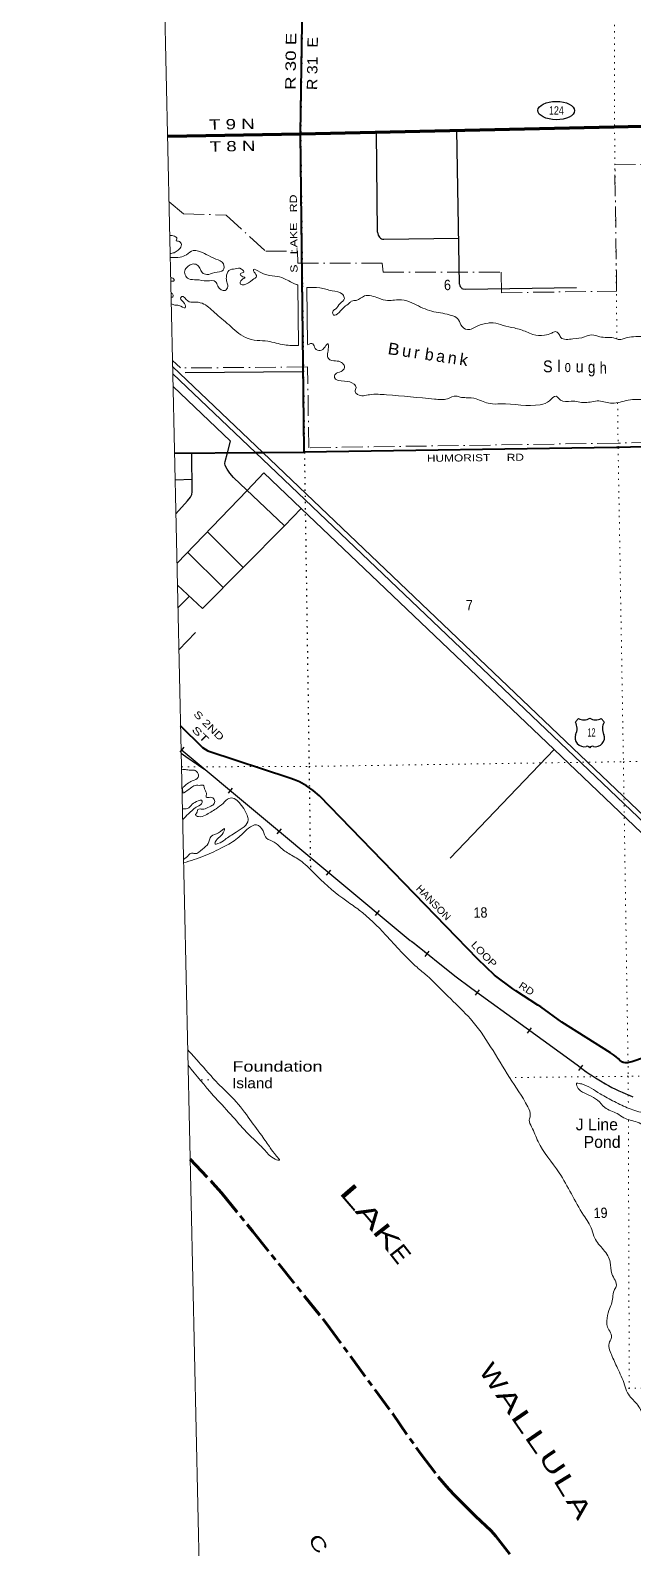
# Model space of a CAD drawing. Header units: feet. Extents: x 505285 to 763886, y -543582 to -353855.
# Drawn here: x 505285 to 515456, y -489985 to -464358 of the extents above; entities that cross this region are included whole.
import ezdxf
from ezdxf.enums import TextEntityAlignment as Align

# ---------------------------------------------------------------- set-up
doc = ezdxf.new("R2010")
doc.units = ezdxf.units.FT
doc.header["$LTSCALE"] = 70
for name, pattern in [('DOT_DASHED', [7.7, 5, -1.2, 0.3, -1.2]), ('DOTTED', [1.5, 0.3, -1.2]), ('LONG_DASH_SHORT_DASH', [9.9, 6, -1.2, 1.5, -1.2])]:
    doc.linetypes.add(name, pattern=pattern)
for name, color, linetype, lineweight in [('11', 7, 'LONG_DASH_SHORT_DASH', 60), ('16', 7, 'Continuous', 25), ('17', 7, 'Continuous', 25), ('20', 7, 'Continuous', 70), ('23', 7, 'Continuous', 70), ('26', 7, 'Continuous', 40), ('27', 7, 'Continuous', 13), ('29', 7, 'Continuous', 25), ('34', 7, 'Continuous', 25), ('39', 7, 'Continuous', 13), ('4', 7, 'Continuous', 13), ('42', 7, 'Continuous', 25), ('44', 7, 'DOT_DASHED', 13), ('6', 7, 'DOTTED', 25), ('7', 7, 'DOTTED', 13)]:
    doc.layers.add(name, color=color, linetype=linetype, lineweight=lineweight)
doc.layers.add('41', color=7, linetype='Continuous')

msp = doc.modelspace()

# ---------------------------------------------------------------- linework, layer by layer
at = {"layer": '11'}
msp.add_lwpolyline([(507984.74, -483423.67), (508363.79, -483824.45), (508511.47, -483991.89), (509045.03, -484646.98), (510282.8, -486193.87), (511404.95, -487726.74), (511871.63, -488395.64), (512173.71, -488790.73), (512350.69, -488995.45), (512452.89, -489104.49), (512614.77, -489267.22), (512803.71, -489451.6), (513069.11, -489702.49), (513144.6, -489791.38), (513383.48, -490092.22)], dxfattribs=at)
at = {"layer": '16'}
for p, q in [((514488.58, -476039.67), (514539.89, -475980.91)), ((514731.65, -475974.94), (514731.37, -475975.14)), ((514923.74, -475980.82), (514975.13, -476039.67))]:
    msp.add_line(p, q, dxfattribs=at)
for centre, radius, start, end in [((514295.6, -476150.3), 222.05, 332.97043, 29.75871), ((514630.97, -475823.25), 182.07, 239.97227, 303.45418), ((514832.75, -475823.75), 181.52, 236.33975, 300.08743), ((514832.74, -475823.25), 182.07, 236.54582, 236.59441), ((515168.1, -476150.3), 222.05, 150.24129, 207.02957), ((514634.79, -476305.2), 151.42, 159.09177, 283.81923), ((514828.91, -476305.2), 151.42, 256.18077, 20.90823)]:
    msp.add_arc(centre, radius, start, end, dxfattribs=at)
for centre, major_axis, start_param, end_param in [((514690.13, -476504.02), (-19.56, 51.67), 4.95877769, 6.28318531), ((514773.58, -476504.02), (19.56, 51.67), 0, 1.32637542)]:
    msp.add_ellipse(centre, major_axis=major_axis, ratio=0.929097, start_param=start_param, end_param=end_param, dxfattribs=at)
at = {"layer": '17'}
msp.add_ellipse((514165.25, -465712.25), major_axis=(-309.24, 1), ratio=0.500121, dxfattribs=at)
at = {"layer": '20', "lineweight": 35}
for p, q in [((509208.76, -471489.31), (507689.98, -470041.23)), ((509086.5, -471490.19), (507692.62, -470161.2)), ((517269.86, -479292.64), (509086.5, -471490.19)), ((517328.52, -479231.12), (509208.76, -471489.31))]:
    msp.add_line(p, q, dxfattribs=at)
at = {"layer": '23'}
msp.add_line((507604.27, -466147.37), (509849.07, -466104.82), dxfattribs=at)
msp.add_lwpolyline([(509849.07, -466104.82), (509849.72, -466104.81), (515143.03, -465984.84), (521070.86, -465844.14), (521224.56, -465843.45), (521286.38, -465841.44), (521414.96, -465827.27), (521541.35, -465799.73), (521664.18, -465759.14), (521782.08, -465705.92), (521893.78, -465640.68), (523280.62, -464697.35), (523353.55, -464649.58), (523381.18, -464633.82), (523517.16, -464567.29), (523659.35, -464515.34), (523806.19, -464478.55), (523956.07, -464457.3), (524106.17, -464455), (531530.13, -464330.84)], dxfattribs=at)
at = {"layer": '26'}
for points in [[(509849.07, -466104.82), (509848.95, -466094.64), (509919.88, -461263.48), (509920.3, -461235.3)], [(509911.55, -471484.26), (509911.26, -471459.06), (509849.07, -466104.82)], [(520483.48, -471243.94), (515235.45, -471404.38), (515222.14, -471404.97), (515185.45, -471405.52), (509911.55, -471484.26)], [(507722.09, -471499.96), (509086.5, -471490.19), (509208.76, -471489.31)], [(509208.76, -471489.31), (509909.42, -471484.29), (509911.55, -471484.26)], [(515654.83, -481704.77), (515444.52, -481779.51), (515412.84, -481787.53), (515371.96, -481793.88), (515355.65, -481794.69), (515330.7, -481795.93), (515305.65, -481792.1), (515297.32, -481790.04), (515283.4, -481785), (515270.08, -481778.54), (515257.51, -481770.72), (515245.82, -481761.63), (515216.79, -481730.73), (515176.02, -481694.73), (515131.71, -481663.19), (515083.21, -481628.97), (514260.14, -481112.14), (513903.14, -480852.87), (513855.51, -480821.81), (513482.42, -480581.19), (513431.87, -480547.25), (513124.85, -480312.97), (512844, -480047.89), (510167.14, -477286.26), (510062.49, -477196.48), (509949.03, -477118.13), (509828, -477052.07), (509744.44, -477015.5), (509665.36, -476987.56), (508296.67, -476537.5), (508285.74, -476532.05), (508241.47, -476506.3), (508200.13, -476476.06), (507823.39, -476102.15)]]:
    msp.add_lwpolyline(points, dxfattribs=at)
at = {"layer": '29'}
for p, q in [((511150.15, -467768.01), (511132.98, -466080.47)), ((512532.1, -468644.18), (512485.89, -466042.2)), ((511253.43, -467886.65), (512518.27, -467866.04)), ((512635.04, -468728.38), (514506.93, -468698.99)), ((507898.47, -470137.03), (509887, -470120.6)), ((507731.94, -471947.72), (508017.71, -471939.86)), ((508718.01, -471909.56), (509575.95, -472729.24)), ((509229.58, -471833.86), (508946.69, -472128.04)), ((509859.46, -472434.42), (509229.58, -471833.86)), ((508946.69, -472128.04), (507763.01, -473358.93)), ((509859.46, -472434.42), (509575.95, -472729.24)), ((514130.69, -476506.84), (509859.46, -472434.42)), ((509575.95, -472729.24), (508194.48, -474120.48)), ((508275.1, -472829.38), (508881.39, -473427.85)), ((507941.53, -473172.72), (508543.89, -473767.31)), ((507771.16, -473729.11), (508194.48, -474120.48)), ((507972.67, -473915.41), (507779.49, -474107.76)), ((508075.4, -474530.44), (507795.13, -474818.25)), ((514130.69, -476506.84), (512375.58, -478338.73))]:
    msp.add_line(p, q, dxfattribs=at)
for points in [[(511150.15, -467768.01), (511157.73, -467814.53), (511167.79, -467833.53), (511182.31, -467852.54), (511195.72, -467865.95), (511216.95, -467878.25), (511232.6, -467883.84), (511253.43, -467886.65)], [(512532.1, -468644.18), (512536.03, -468665.82), (512543.85, -468682.59), (512567.32, -468709.42), (512574.02, -468716.13), (512589.67, -468722.83), (512635.04, -468728.38)], [(508612.06, -471493.58), (508664.87, -471295.44), (507697.28, -470372.89)], [(507744.63, -472524.3), (507937.97, -472302.42), (507987.14, -472239.82), (508009.49, -472195.1), (508020.66, -472152.62), (508011.57, -471497.89)], [(508718.01, -471909.56), (508653.1, -471835.15), (508609.52, -471771.43), (508577.12, -471705.47), (508570.41, -471671.93), (508573.76, -471637.27), (508612.06, -471493.58)], [(516956.94, -479547.72), (516897.33, -479482.74), (516831.06, -479426.91), (516785.72, -479353.63), (516771.77, -479287.32), (516764.8, -479137.27), (516736.89, -479025.6), (516706.11, -478962.39), (514130.69, -476506.84)]]:
    msp.add_lwpolyline(points, dxfattribs=at)
at = {"layer": '34'}
for p, q in [((507813.57, -476548.11), (507884.43, -476463.18)), ((508629.68, -477241.77), (508700.55, -477156.84)), ((509454.62, -477926.7), (509525.48, -477841.77)), ((510286.63, -478624.34), (510357.49, -478539.41)), ((511111.56, -479309.27), (511182.43, -479224.34)), ((511951.23, -479999.13), (512020.3, -479912.73)), ((512802.5, -480655.12), (512867.26, -480565.44)), ((513680.9, -481292.96), (513746.04, -481203.56)), ((514547.45, -481923.61), (514613.32, -481834.75))]:
    msp.add_line(p, q, dxfattribs=at)
at = {"layer": '34', "lineweight": 13}
msp.add_line((507831.1, -476502.35), (511701.12, -479731.52), dxfattribs=at)
at = {"layer": '34'}
for points in [[(507832.19, -476501.84), (511701.78, -479730.65), (511736.12, -479753.9), (512450.71, -480325.23), (512741.32, -480543.6), (513660.44, -481207.27), (514517.84, -481831.96), (514567.66, -481870.63), (514618.85, -481908.59), (514670.66, -481946), (514722.87, -481982.39), (514776.15, -482018.01), (514829.96, -482052.28), (514884.04, -482085.87), (514939.2, -482118.7), (514994.41, -482150.37), (515050.36, -482181.13), (515107.19, -482210.69), (515163.93, -482239.42), (515221.42, -482267.26), (515279.78, -482293.87), (515338.06, -482319.67), (515396.74, -482344.44), (515456.3, -482367.98)], [(508253.63, -476859.99), (508216.51, -476835.51), (508083.6, -476747.39), (507952.31, -476657.04), (507833.73, -476571.44)]]:
    msp.add_lwpolyline(points, dxfattribs=at)
at = {"layer": '34', "lineweight": 13}
msp.add_lwpolyline([(512450.04, -480326.09), (512740.67, -480544.48), (513659.8, -481208.16), (514517.18, -481832.83)], dxfattribs=at)
for centre, radius, start, end in [((513226.74, -469173.14), 9154.19, 233.89269, 237.09869), ((479571.7, -520970.66), 52277.78, 51.02981, 52.07785), ((516781.99, -478957.45), 3660.21, 231.77395, 248.75851)]:
    msp.add_arc(centre, radius, start, end, dxfattribs=at)
at = {"layer": '39'}
for p, q in [((509804.85, -468659.93), (509814.52, -469678.52)), ((509956.18, -468699.8), (509967.83, -469660.11))]:
    msp.add_line(p, q, dxfattribs=at)
msp.add_lwpolyline([(507656.81, -468536.1), (507664.47, -468536.1), (507676.54, -468537.14), (507686.82, -468541.02), (507694.27, -468545.34), (507702.62, -468552.35), (507709.92, -468560.85), (507713.49, -468568.15), (507713.94, -468575.91), (507712.3, -468583.81), (507707.09, -468589.92), (507701.13, -468592.9), (507693.97, -468594.84), (507686.38, -468595.29), (507673.56, -468594.24), (507664.47, -468593.05), (507658.09, -468592.61)], dxfattribs=at)
for points in [[(507641.23, -467822.03), (507717.98, -467835.36), (507761.14, -467878.54), (507749.76, -467906.95), (507802.39, -467925.79), (507834.17, -467997.38), (507781.63, -468068.96), (507714.4, -468112.75), (507647.7, -468126.88)], [(507649.56, -468196.95), (507814.49, -468186.74), (507919.98, -468148.06), (508036.72, -468074.96), (508123.32, -468086.97), (508257.09, -468142.07), (508417.51, -468220.65), (508545.92, -468304), (508542.29, -468406.58), (508398.77, -468450.17), (508262.99, -468481.53), (508185.96, -468449.2), (508148.11, -468375.75), (508096.55, -468316.68), (508018.02, -468306.49), (507952.56, -468340.2), (507901.71, -468397.67), (507897.79, -468488.19), (507961.58, -468555), (508090.41, -468570.03), (508269.49, -468587.88), (508414.36, -468602.52), (508452.21, -468675.98), (508574.41, -468751.44), (508621.02, -468684.02), (508603.14, -468606.08), (508595.3, -468527.9), (508638.83, -468414.33), (508742.5, -468383.74), (508853.04, -468389.15), (508888.45, -468444.57), (508832.7, -468463.98), (508853.84, -468509.7), (508908.57, -468532.51), (508859.25, -468569.86), (508832.9, -468644.83), (508895.33, -468653.4), (509035.95, -468571.69), (509106.82, -468511.73), (509067.02, -468440.33), (509051.99, -468398.49), (509167.43, -468441.97), (509530.91, -468533.81), (509725.81, -468627.65), (509804.85, -468659.93)], [(509956.18, -468699.8), (510173.36, -468709.46), (510381.19, -468754.76), (510559.38, -468820.86), (510588.97, -468884.46), (510514.74, -468972.63), (510436.59, -469064.92), (510391.52, -469112.2), (510406.83, -469166.1), (510498.18, -469123.74), (510590.28, -469027.11), (510669.18, -468966.96), (510710.52, -468931.81), (510788.48, -468917.91), (510927.29, -468844.28), (511169.08, -468882.75), (511318.48, -468919.39), (511555.13, -468909.75), (511726.94, -468959.93), (512027.1, -469091.45), (512323.62, -469152.74), (512390.3, -469171.25), (512499.95, -469224.91), (512556.7, -469334.08), (512664.9, -469411.89), (512840.06, -469347.45), (513013.67, -469303.14), (513101.86, -469297.02), (513267.5, -469341.32), (513459.22, -469384.99), (513663.5, -469450.48), (513770.91, -469494.14), (513967.91, -469505.54), (514089.54, -469470.5), (514151.23, -469446.93), (514204.14, -469477.83), (514243.85, -469545.21), (514447.14, -469568.51), (514643.11, -469535.73), (514762.74, -469500.74), (514904.07, -469535.56), (515131.3, -469552.27), (515238.34, -469579.87), (515314.21, -469561.99), (515434.07, -469537.04), (515746.97, -469525.59), (515894.97, -469501.98), (515976.76, -469479.95), (516067.79, -469509.94), (516161.58, -469485.61), (516603.99, -469432.9), (516720.97, -469456.25), (516850.96, -469435.07), (517021.91, -469362.69), (517368.59, -469336.38), (517517.2, -469338.87), (517782.41, -469348.65), (517966.66, -469330.21), (518148.68, -469388.18), (518335.55, -469395.8), (518477.35, -469364.3), (518573.7, -469364.03), (518755.1, -469309.48), (518927.93, -469317.43), (519111.72, -469365.32), (519241.1, -469318.04), (519348.47, -469359.69), (519424.06, -469416.18), (519509.59, -469468.4), (519686.71, -469488.31), (519793.05, -469572.19), (519902.89, -469720.3), (519966.77, -469791.12), (520121.26, -469787.45), (520231.28, -469770.77), (520180, -469723.76), (520112.57, -469673.12), (520117.7, -469634.81), (520187.64, -469621.1), (520269.02, -469667.39), (520327.91, -469696.14), (520393.27, -469658.41), (520492.47, -469607.83), (520630.62, -469506.09), (520760.61, -469484.91), (520765.84, -469537.04), (520680.78, -469591.3), (520636.09, -469654.66), (520676.59, -469669.77), (520748.02, -469633.91), (520832.98, -469575.63), (520898.44, -469541.93), (520929.8, -469595.44), (520895.14, -469658.55), (520819.41, -469682.46), (520806.96, -469751.07), (520886.51, -469719.04)], [(507662.37, -468790.61), (507676.34, -468801.49), (507691.01, -468819.3), (507699.4, -468838.17), (507692.06, -468858.09), (507675.29, -468863.33), (507664.01, -468862.33)], [(509814.52, -469678.52), (509577.45, -469670.08), (509292.96, -469608.51), (509115.99, -469594.63), (508916.1, -469545.12), (508640.14, -469332.64), (508396.43, -469125.42), (508183.98, -468967.69), (508049, -468946.78), (507942.15, -468927.22), (507844.11, -468855.19), (507822.6, -468879.82), (507887, -468972.74), (507898.71, -469044.8), (507795.36, -469003.04), (507724.95, -468996.68), (507666.56, -468979.18)], [(520886.51, -469719.04), (520984.91, -469634.32), (521061.89, -469578.23), (521145.37, -469628.5), (521251.89, -469720.41), (521331.74, -469873.25), (521390.07, -470050.71), (521353.36, -470198.27), (521281.97, -470236.14), (521267.05, -470284.72), (521371.19, -470360.62), (521502.64, -470488.11), (521585.56, -470600.69), (521606.14, -470708.71), (521710.9, -470810.72), (521839.96, -470922.19), (521931.04, -471039.83), (521874.79, -471065.79), (521783.92, -471096.08), (521595.17, -471136.65), (521410.73, -471146.92), (521236.04, -471143.14), (521032.91, -471092.07), (520764.06, -470925.64), (520578.63, -470807.46), (520481.34, -470767.57), (520380.97, -470681.54), (520091.54, -470579.9), (519854.93, -470505.14), (519665.35, -470467.44), (519285.45, -470446.32), (519176.31, -470414.75), (518973.95, -470431.61), (518678.09, -470484.85), (518334.68, -470478.94), (517744.4, -470474.87), (517482.18, -470507.22), (517288.5, -470465.6), (517053.61, -470465.15), (516679.73, -470443.89), (516446.63, -470433.34), (516171.11, -470498.16), (515922.93, -470530.18), (515669.25, -470584.43), (515382.63, -470603.29), (515108.83, -470656.01), (514887.11, -470617.07), (514650.88, -470644.78), (514419.45, -470620.13), (514238.41, -470604.34), (514162.58, -470537.82), (514053.92, -470612.74), (513896.92, -470680.77), (513222.09, -470666.65), (513047.35, -470662.76), (512812.6, -470581.93), (512645.52, -470561.78), (512542.96, -470554.17), (512476.28, -470535.66), (512330.76, -470579.3), (512112.11, -470586.5), (511297.4, -470513.41), (511014.32, -470512.1), (510811.49, -470508.88), (510770.19, -470459.62), (510784.61, -470388.94), (510751.24, -470335.48), (510589.43, -470283.06), (510421.31, -470218.73), (510436.14, -470166.13), (510531.37, -470117.65), (510590.11, -470053.96), (510574.8, -470000.07), (510493.29, -469947.75), (510378.51, -469932.39), (510317.52, -469899.67), (510303.7, -469823.64), (510319.05, -469706.73), (510309.71, -469650.68), (510262.73, -469702.03), (510177.91, -469766.34), (510096.81, -469732.1), (510056.82, -469652.67), (509966.24, -469667.82)], [(507839.3, -476839.02), (507923.83, -476845.04), (508008.37, -476855.09), (508054.52, -476854), (508109.67, -476894.89), (508119.48, -476971.01), (508020.56, -477033.65), (507865.04, -477142.82)], [(507865.04, -477142.82), (507855.06, -477162.42), (507856.11, -477192.81), (507860.3, -477223.21), (507863.45, -477237.89), (507876.72, -477236.79)], [(507876.72, -477236.79), (507991.31, -477156.92), (508068.53, -477110.88), (508160.82, -477108.69), (508202.96, -477107.69), (508235.02, -477191.32), (508260.31, -477242.97), (508255.83, -477309.39), (508330.16, -477311.64), (508387.18, -477346.46), (508390.87, -477418.71), (508333.62, -477460.26), (508236.3, -477504.77), (508190.34, -477513.9), (508152.08, -477508.78), (508114.14, -477517.72), (508101.17, -477564.25), (508074.12, -477609.1), (508122.97, -477638.08), (508242.83, -477613.13), (508420.97, -477504.41), (508539.34, -477415.19), (508639.74, -477330.42), (508945.47, -477614.53), (508963.35, -477692.48), (508759.46, -477902.29), (508573.62, -478025.26), (508452.78, -478094.44), (508404.72, -478099.6), (508439.01, -478020.42), (508523.41, -477938.03), (508565.31, -477840.58), (508460.61, -477913.4), (508343.41, -477966.42), (508310.75, -478029.49), (508288.12, -478092.32), (508190, -478189.1), (508063.24, -478262.44), (508004.82, -478253.78), (507957.51, -478291.08), (507873.02, -478361.9)], [(507854.02, -477504.92), (507937.12, -477501.83), (508019.75, -477429.54), (508120.76, -477370.87), (508174.74, -477361.55), (508185.71, -477401.48), (508106.91, -477465.65), (508029.92, -477521.73), (507953.27, -477591.87), (507858.28, -477686.62)], [(507874.36, -478420.91), (508222.72, -478300.85), (508538.45, -478152.69), (508783.92, -478004.19), (508968.67, -477835.02), (509103.84, -477777.56), (509214.62, -477879.42), (509273.69, -478002.61), (509403.69, -478067.84), (509520.53, -478171.57), (509697.93, -478289.94), (509897.74, -478421.84), (510129.79, -478645.41), (510627.38, -479065.64), (510839.69, -479217.34), (511285.03, -479634.78), (511815.71, -480182.83), (511979.54, -480321.61), (512384.24, -480717.92), (512715.26, -481053.68), (513057.44, -481523.82), (513376.71, -482044.73), (513685.3, -482537.77), (513726.97, -482689.5), (513710.6, -482762.23), (513749.43, -482877.86), (513859.56, -483124.42), (514213.12, -483652.56), (514627.26, -484368.15), (514767.49, -484614), (514814.95, -484755.54), (514964.08, -484952.95), (515077.43, -485165.27), (515106, -485357.51), (515177.31, -485574.85), (515142.69, -485639.97), (515119.42, -485761.1), (515099.87, -485870.07), (515056.21, -485977.61), (515020.1, -486151.29), (515024.12, -486237.6), (515068.4, -486328.98), (515100.93, -486432.71), (515064.59, -486509.93), (515097.68, -486724.16), (515199.37, -486952.84), (515320.33, -487233.3), (515369.65, -487368.78), (515524.62, -487558.01), (515641.6, -487754.17), (515700.83, -487969.79), (515716.94, -488144.23), (515800.14, -488355.26), (515828.33, -488531.43), (515787.18, -488574.6), (515854.1, -488689.56), (515928.02, -488846.56), (515933.02, -488975.05), (516011.46, -489154.04), (516132.28, -489428.48), (516184.54, -489517.67), (516201.86, -489657.92), (516235.47, -489894.24), (516325.3, -490044.83), (516447.83, -490220.76), (516497.31, -490448.67), (516533.24, -490612.6), (516723.08, -491005.97), (516836.38, -491302.69), (516901.49, -491512.14), (516903.69, -491692.94), (516924.51, -491897.42), (517030.17, -492210.4), (517136.56, -492469.1), (517180.15, -492616.77), (517206.9, -492817.09), (517263.6, -492924.25), (517280.73, -493056.47), (517325.86, -493270.42), (517381.86, -493433.86), (517402.35, -493537.87), (517367.93, -493697.44), (517409, -493909.47), (517492.67, -494140.58), (517588.71, -494385.47), (517720.17, -494685.78), (517870.99, -495041.9), (518036.65, -495345.42), (518215.8, -495710.91), (518311.83, -495869.39), (518386.78, -496070.57), (518469.19, -496333.86), (518557.48, -496418.17), (518621.58, -496326.23), (518740.83, -496188.76), (518865.4, -496021.02), (518930.57, -495802.45)], [(507943.78, -481578.4), (508125.04, -481777.58), (508458.91, -482149.45), (508689, -482375.08), (508965.89, -482714.13), (509191.97, -483026.26), (509337.28, -483231.8), (509440.87, -483370), (509490.71, -483441.16), (509420.02, -483422.75), (509250.03, -483278.08), (509116.39, -483142.6), (508937.63, -482965.99), (508669.75, -482668.92), (508375.17, -482346.36), (507949.44, -481837.62)], [(514508.42, -482137.84), (514597.12, -482153.82), (514753.34, -482224.46), (514908.11, -482319.25), (515148.09, -482452.21), (515395.67, -482566.9), (515664.57, -482648.93), (515949.43, -482726.57), (516209.19, -482847), (516430.21, -482942.22), (516565.16, -483047.53), (516677.38, -483125.24), (516700.62, -483174.93), (516691.85, -483229.39), (516717.89, -483313.17), (516714.77, -483351.43), (516769.73, -483384.29), (516864.12, -483386.06), (516960.95, -483492.28), (516974.16, -483628.61), (516917.1, -483678.19), (516808.34, -483662.69), (516695.14, -483629.2), (516631.73, -483578.46), (516639.93, -483499.9), (516652.57, -483439.31), (516618.32, -483347.69), (516564.99, -483298.72), (516438.68, -483305.74), (516202.2, -483150.59), (515993.17, -483053.07), (515849.36, -482998.21), (515651.42, -482860.24), (515533.51, -482796.73), (515414.3, -482763.39), (515308.99, -482723.69), (515194.95, -482654.05), (514983.76, -482550.56), (514862.44, -482426.84), (514717.98, -482343.86), (514577.72, -482268.82), (514513.56, -482185.95), (514508.42, -482137.84)]]:
    msp.add_spline(points, degree=3, dxfattribs=at)
at = {"layer": '4'}
msp.add_lwpolyline([(505285.47, -360804.74), (536860.22, -360087.99), (568433.96, -359327.81), (600006.62, -358524.19), (631578.15, -357677.15), (663148.48, -356786.68), (694717.55, -355852.8), (726285.32, -354875.48), (757851.71, -353854.74), (763886.04, -536576.2), (732068.3, -537605.06), (700249.18, -538590.15), (668428.73, -539531.49), (636607.03, -540429.04), (604784.11, -541282.83), (572960.06, -542092.84), (541134.91, -542859.08), (509308.75, -543581.54)], close=True, dxfattribs=at)
msp.add_lwpolyline([(505285.47, -360804.74), (536860.22, -360087.99), (568433.96, -359327.81), (600006.62, -358524.19), (631578.15, -357677.15), (663148.48, -356786.68), (694717.55, -355852.8), (726285.32, -354875.48), (757851.71, -353854.74), (763886.04, -536576.2), (732068.3, -537605.06), (700249.18, -538590.15), (668428.73, -539531.49), (636607.03, -540429.04), (604784.11, -541282.83), (572960.06, -542092.84), (541134.91, -542859.08), (509308.75, -543581.54)], close=True, dxfattribs=at)
at = {"layer": '44'}
for points in [[(507628.64, -467254.71), (507872.05, -467456.49), (508590.1, -467478.29), (509259.57, -468089.43), (509797.77, -468083.18), (509800.92, -468290.45), (511224.41, -468289.64), (511243.99, -468443.78), (513234.26, -468442.64), (513239.18, -468790.27), (515185.58, -468762.72), (515155.4, -466630.7), (515822.63, -466621.26), (515806.85, -466041.38), (520414.65, -465939.01)], [(517981.34, -473905.39), (517941.81, -471247.13), (515209.36, -471328.75), (509986.39, -471408.69), (509967.94, -470042.92), (507818.56, -470060.53), (507684.48, -469932.16)]]:
    msp.add_lwpolyline(points, dxfattribs=at)
at = {"layer": '6'}
for points in [[(509929.6, -460705.2), (509849.72, -466104.81), (509879.81, -468671.37), (509891.7, -469686.06)], [(507604.29, -466148.33), (509849.72, -466104.81), (515150.49, -465980.95), (520413.29, -465864.02), (525709.91, -465734.23), (530922.41, -465612.47), (536287.32, -465481.85), (539323.87, -465424.67)], [(509891.7, -469686.06), (509912.76, -471482.71), (509992.21, -476789.9), (510014.78, -478525.63)]]:
    msp.add_lwpolyline(points, dxfattribs=at)
at = {"layer": '7'}
for p, q in [((508402.4, -482085.5), (508149.23, -482086.19)), ((515384.03, -482764.3), (515398.72, -487323.88)), ((515385.98, -487294.04), (516301.45, -487290.02))]:
    msp.add_line(p, q, dxfattribs=at)
for points in [[(514931.21, -457783.77), (515155.86, -460695.86), (515150.49, -465980.95), (515190.21, -469565.3)], [(515202.17, -470644.85), (515210.6, -471405.14), (515300.04, -476710.08), (515381.64, -482023.25), (515383.2, -482507.23)], [(523388.82, -471180.25), (520508.48, -471243.18), (515210.6, -471405.14), (509987.11, -471483.74), (507722.09, -471499.96)], [(507838.7, -476797.19), (509992.21, -476789.9), (515300.04, -476710.08), (520597.55, -476618.46), (522519.37, -476590.31)], [(520397.41, -481980.12), (515381.64, -482023.25), (513380.03, -482045)]]:
    msp.add_lwpolyline(points, dxfattribs=at)

# ---------------------------------------------------------------- texts
at = {"layer": '16', "width": 0.6}
msp.add_text('12', height=140, dxfattribs=at).set_placement((514761.54, -476285.45), align=Align.CENTER)
at = {"layer": '17', "width": 0.8}
msp.add_text('124', height=140, dxfattribs=at).set_placement((514168.15, -465780.56), align=Align.CENTER)
at = {"layer": '27'}
for s, rotation, width, p in [('S   LAKE   RD', 90.565, 1.3, (509797.78, -468451.28)), ('HUMORIST     RD', 0.655, 1.25, (511982.67, -471645.68)), ('S 2ND', 315.216, 1.35, (508032.15, -475918.28)), ('ST', 315.216, 1.55, (508001.53, -476180.33)), ('HANSON', 314.107, 1.1, (511787.47, -478861.4)), ('LOOP', 314.107, 1.2, (512716.73, -479812.11)), ('RD', 327.18, 1.15, (513520.36, -480522.36))]:
    msp.add_text(s, height=120, rotation=rotation, dxfattribs=dict(at, width=width)).set_placement(p)
at = {"layer": '41'}
for s, height, rotation, width, p in [('B', 200, 351.404, 1.1, (511311.24, -469824.74)), ('u', 200, 351.404, 1.05, (511550.65, -469860.93)), ('k', 200, 351.404, 1.05, (512520.32, -470007.52)), ('S', 200, 0.698, 0.9, (513944.33, -470134.09)), ('o', 200, 0.107, 0.7, (514308.12, -470129.73)), ('u', 200, 359.118, 0.9, (514492.19, -470134.8)), ('g', 200, 0.947, 0.85, (514701.94, -470144.23)), ('h', 200, 0.109, 0.8, (514900.16, -470157.41)), ('L', 300, 310.77, 1.95, (510483.16, -483991.48)), ('A', 300, 310.77, 1.75, (510752.6, -484303.96)), ('K', 300, 308.144, 1.75, (511046.71, -484645.06)), ('W', 300, 304.585, 1.25, (512847.63, -486996.06)), ('A', 300, 304.585, 1.6, (513130.1, -487405.76)), ('L', 300, 304.585, 1.7, (513385.75, -487776.56)), ('L', 300, 304.585, 1.7, (513619.95, -488116.25)), ('U', 300, 304.355, 1.5, (513854.15, -488455.94)), ('L', 300, 301.401, 1.6, (514107.64, -488845.04)), ('A', 300, 301.401, 1.5, (514322.62, -489197.21)), ('C', 225, 304.752, 1.45, (509964.09, -489852.38))]:
    msp.add_text(s, height=height, rotation=rotation, dxfattribs=dict(at, width=width)).set_placement(p)
for s, height, rotation, p in [('r', 200, 351.404, (511752.68, -469891.47)), ('b', 200, 351.404, (511936.03, -469919.18)), ('a', 200, 351.404, (512128.72, -469948.31)), ('n', 200, 351.404, (512324.52, -469977.91)), ('l', 200, 0.107, (514181.88, -470129.98)), ('E', 300, 307.964, (511333.14, -485010.8))]:
    msp.add_text(s, height=height, rotation=rotation, dxfattribs=at).set_placement(p)
for s, p in [('J Line', (514494.58, -482936.66)), ('Pond', (514627.51, -483232.07))]:
    msp.add_text(s, height=200, dxfattribs=at).set_placement(p)
at = {"layer": '42'}
for s, width, p in [('Foundation', 1.3, (508697.21, -481944.59)), ('Island', 1.1, (508692.29, -482225.21))]:
    msp.add_text(s, height=175, dxfattribs=dict(at, width=width)).set_placement(p)
at = {"layer": '6'}
for s, rotation, width, p in [('R 30 E', 89.159, 1.35, (509762.41, -465365.39)), ('R 31  E', 89.159, 1.15, (510128.14, -465368.42)), ('T 9 N', 1.11, 1.35, (508303.39, -466037.26)), ('T 8 N', 1.11, 1.35, (508315.12, -466408.4))]:
    msp.add_text(s, height=175, rotation=rotation, dxfattribs=dict(at, width=width)).set_placement(p)
at = {"layer": '7', "width": 0.9}
for s, p in [('6', (512271.59, -468747.56)), ('7', (512642.92, -474154.96)), ('18', (512771.17, -479348.01)), ('19', (514799.15, -484420.15))]:
    msp.add_text(s, height=175, rotation=1.36, dxfattribs=at).set_placement(p)

doc.saveas('drawing.dxf')
